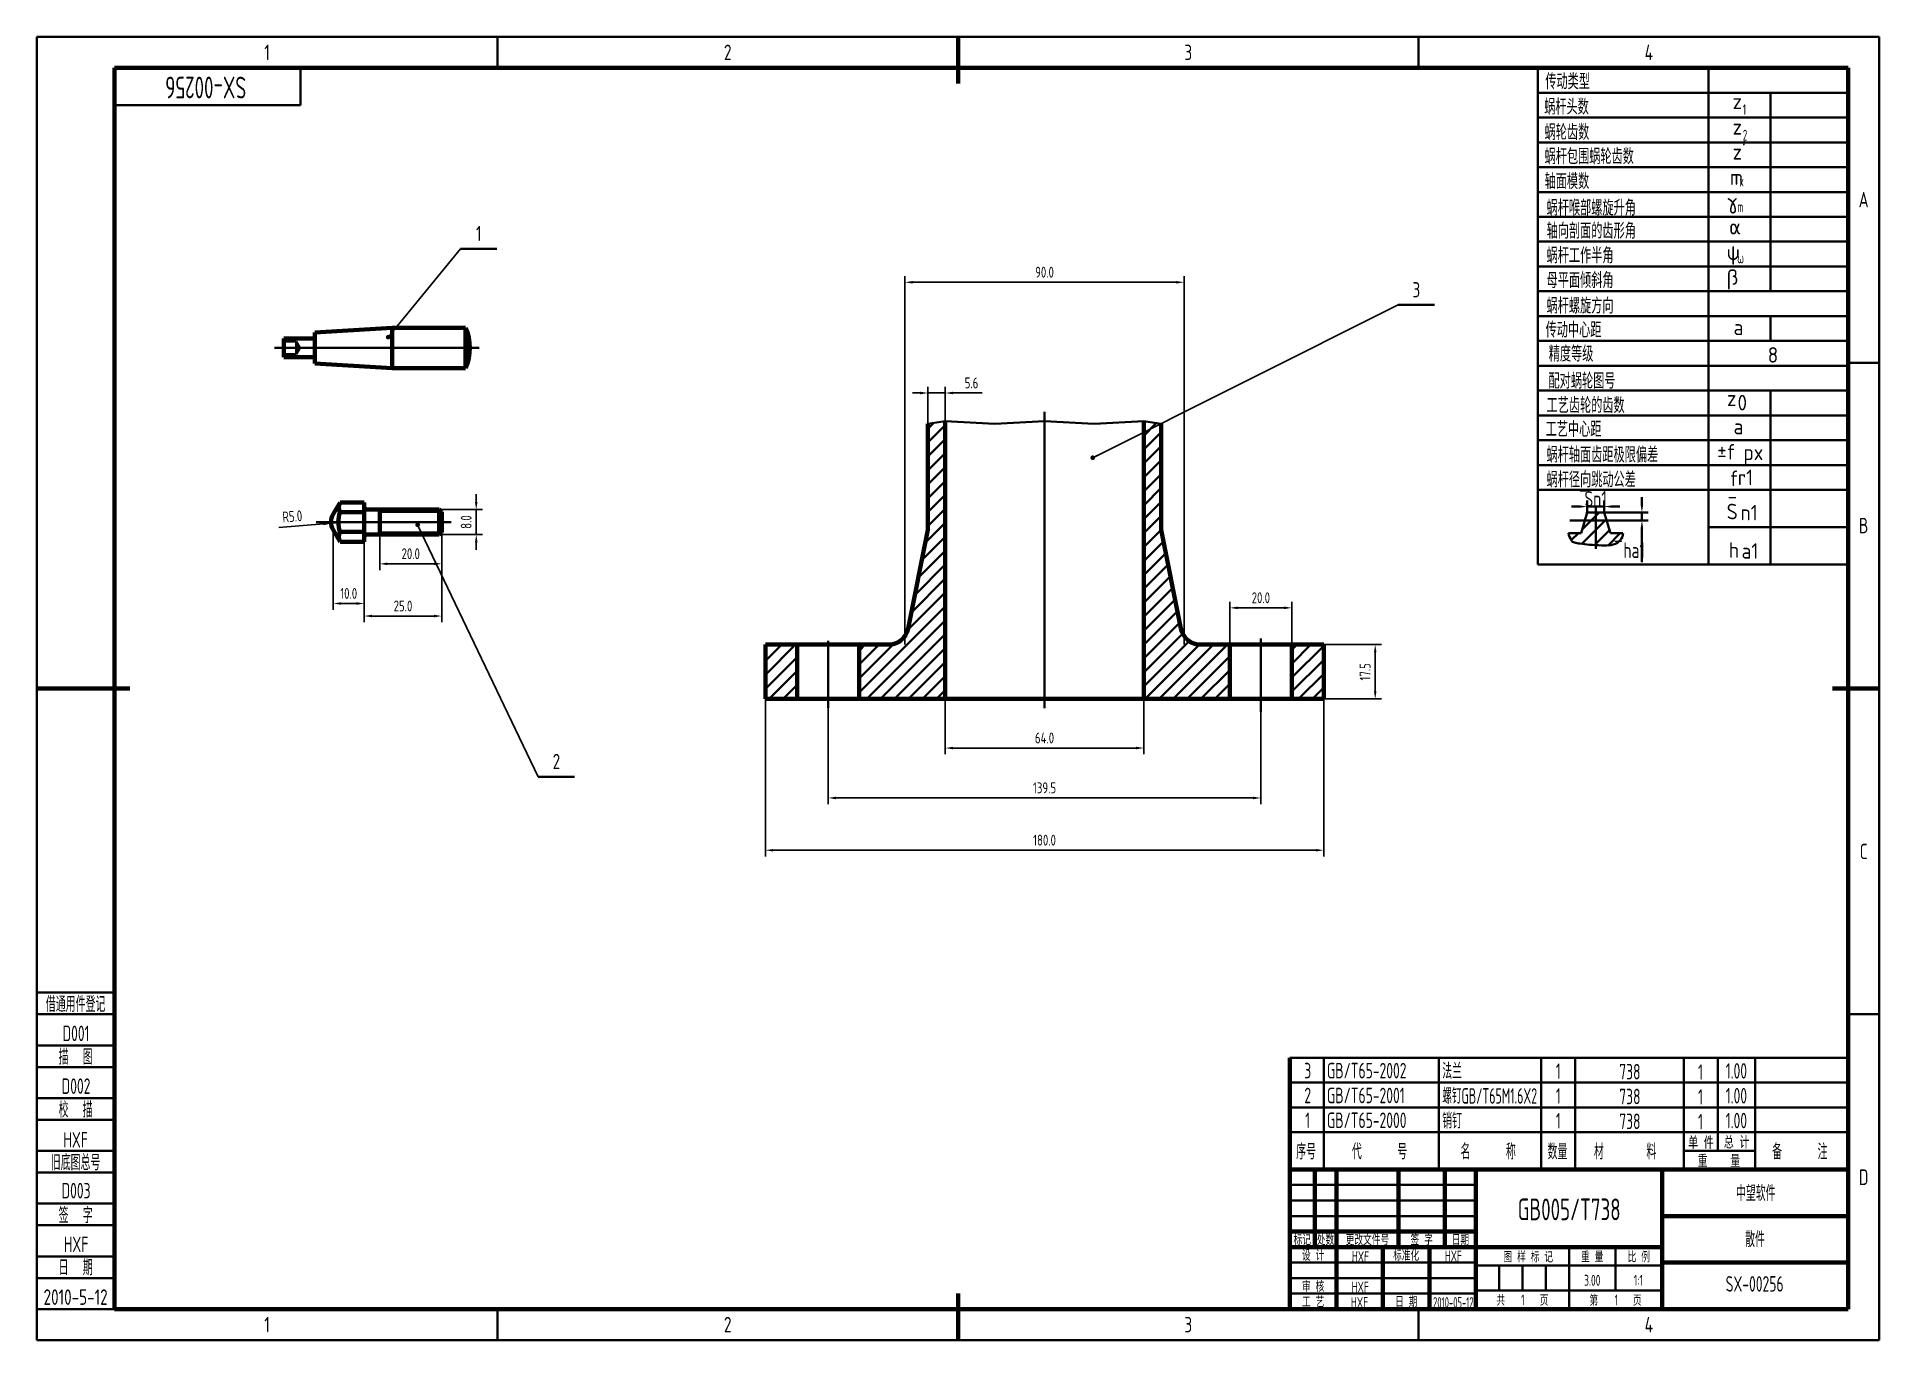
# Model space of a CAD drawing. Header units: millimetres. Extents: x -25 to 569, y -10 to 410.
import ezdxf
from ezdxf.enums import TextEntityAlignment as Align
from ezdxf.lldxf.tags import DXFTag

# ---------------------------------------------------------------- set-up
doc = ezdxf.new("R2010")
doc.units = ezdxf.units.MM
doc.header["$LTSCALE"] = 10
for name, color, linetype, lineweight in [('1轮廓实线层', 7, 'Continuous', 70), ('2细线层', 4, 'Continuous', 35), ('3中心线层', 1, 'CENTER', 35), ('4虚线层', 6, 'DASHED', 35), ('5剖面线层', 2, 'Continuous', 35), ('6文字层', 3, 'Continuous', 35), ('7标注层', 4, 'Continuous', 35), ('图框层', 7, 'Continuous', 70)]:
    doc.layers.add(name, color=color, linetype=linetype, lineweight=lineweight)
doc.styles.add('ZW_GBDIM', font='isocp.shx', dxfattribs={"width": 0.8, "bigfont": 'gbcbig.shx'})
doc.styles.add('ZWXUHAOSTYLE', font='isocp.shx', dxfattribs={"width": 0.8, "bigfont": 'gbcbig.shx'})
tags = doc.linetypes.add('CENTER', pattern=[2, 1.25, -0.25, 0.25, -0.25]).pattern_tags.tags
tags[10:11] = [DXFTag(74, 4), DXFTag(75, 0), DXFTag(340, '0'), DXFTag(46, 1.0), DXFTag(50, 0.0), DXFTag(44, 0.0), DXFTag(45, 0.0)]
tags[8:9] = [DXFTag(74, 4), DXFTag(75, 0), DXFTag(340, '0'), DXFTag(46, 1.0), DXFTag(50, 0.0), DXFTag(44, 0.0), DXFTag(45, 0.0)]
tags[6:7] = [DXFTag(74, 4), DXFTag(75, 0), DXFTag(340, '0'), DXFTag(46, 1.0), DXFTag(50, 0.0), DXFTag(44, 0.0), DXFTag(45, 0.0)]
tags[4:5] = [DXFTag(74, 4), DXFTag(75, 0), DXFTag(340, '0'), DXFTag(46, 1.0), DXFTag(50, 0.0), DXFTag(44, 0.0), DXFTag(45, 0.0)]
tags = doc.linetypes.add('DASHED', pattern=[0.75, 0.5, -0.25]).pattern_tags.tags
tags[6:7] = [DXFTag(74, 4), DXFTag(75, 0), DXFTag(340, '0'), DXFTag(46, 1.0), DXFTag(50, 0.0), DXFTag(44, 0.0), DXFTag(45, 0.0)]
tags[4:5] = [DXFTag(74, 4), DXFTag(75, 0), DXFTag(340, '0'), DXFTag(46, 1.0), DXFTag(50, 0.0), DXFTag(44, 0.0), DXFTag(45, 0.0)]
doc.dimstyles.new('ZW_GBDIM', dxfattribs={"dimtxt": 3.5, "dimasz": 2.5, "dimexe": 2, "dimexo": 0, "dimgap": 1.5, "dimtad": 1, "dimdec": 1, "dimzin": 0, "dimdsep": 46, "dimtxsty": 'ZW_GBDIM', "dimcen": 2.5, "dimclrd": 130, "dimclre": 130, "dimclrt": 3, "dimadec": 0, "dimazin": 0, "dimtfac": 0.714286, "dimtdec": 1, "dimtmove": 0, "dimatfit": 3, "dimfxl": 1, "dimtzin": 0, "dimarcsym": 0})
doc.dimstyles.new('ZW_XUHAO', dxfattribs={"dimtxt": 3.5, "dimasz": 1.5, "dimexe": 2, "dimexo": 0, "dimgap": 1.5, "dimtad": 1, "dimdec": 1, "dimzin": 0, "dimdsep": 46, "dimtxsty": 'ZWXUHAOSTYLE', "dimcen": 2.5, "dimclrd": 130, "dimclre": 130, "dimclrt": 3, "dimadec": 0, "dimazin": 0, "dimtfac": 0.714286, "dimtdec": 1, "dimtmove": 0, "dimatfit": 3, "dimldrblk": 'DOT', "dimfxl": 1, "dimtzin": 0, "dimarcsym": 0})
pattern_1 = [(45, (-56.74, -35.3257), (-2.245064, 2.245064), [])]

# ---------------------------------------------------------------- blocks, each defined once
blk = doc.blocks.new('*D7')
at = {"layer": '7标注层', "color": 130, "lineweight": -2}
for p, q in [((116.67, 260.14), (116.67, 262.64)), ((104.75, 257.64), (118.67, 257.64)), ((116.67, 249.64), (116.67, 257.64)), ((104.75, 249.64), (118.67, 249.64)), ((116.67, 247.14), (116.67, 244.64))]:
    blk.add_line(p, q, dxfattribs=at)
at = {"layer": '7标注层', "color": 130}
for points in [[(116.25, 260.14), (117.09, 260.14), (116.67, 257.64)], [(117.09, 247.14), (116.25, 247.14), (116.67, 249.64)]]:
    blk.add_solid(points, dxfattribs=at)
at = {"layer": 'DEFPOINTS', "color": 0}
for p in [(104.75, 257.64), (116.67, 257.64), (104.75, 249.64)]:
    blk.add_point(p, dxfattribs=at)
at = {"layer": '7标注层', "color": 3, "insert": (113.42, 253.64), "char_height": 3.5, "attachment_point": 5, "rotation": 89.99998, "style": 'ZW_GBDIM'}
blk.add_mtext('8.0', dxfattribs=at)
blk = doc.blocks.new('*D8')
at = {"layer": '7标注层', "color": 130, "lineweight": -2}
for p, q in [((85.55, 249.64), (85.55, 238.18)), ((105.55, 250.31), (105.55, 238.18)), ((88.05, 240.18), (103.05, 240.18))]:
    blk.add_line(p, q, dxfattribs=at)
at = {"layer": '7标注层', "color": 130}
for points in [[(88.05, 240.6), (88.05, 239.76), (85.55, 240.18)], [(103.05, 239.76), (103.05, 240.6), (105.55, 240.18)]]:
    blk.add_solid(points, dxfattribs=at)
at = {"layer": 'DEFPOINTS', "color": 0}
for p in [(85.55, 249.64), (105.55, 250.31), (105.55, 240.18)]:
    blk.add_point(p, dxfattribs=at)
at = {"layer": '7标注层', "color": 3, "insert": (95.55, 243.43), "char_height": 3.5, "attachment_point": 5, "style": 'ZW_GBDIM'}
blk.add_mtext('20.0', dxfattribs=at)
blk = doc.blocks.new('*D10')
at = {"layer": '7标注层', "color": 130, "lineweight": -2}
for p, q in [((53.07, 251.86), (67.4, 253.03)), ((74.88, 253.64), (69.9, 253.23))]:
    blk.add_line(p, q, dxfattribs=at)
at = {"layer": '7标注层', "color": 130}
blk.add_solid([(67.44, 252.61), (67.37, 253.44), (69.9, 253.23)], dxfattribs=at)
at = {"layer": 'DEFPOINTS', "color": 0}
for p in [(69.9, 253.23), (74.88, 253.64)]:
    blk.add_point(p, dxfattribs=at)
at = {"layer": '7标注层', "color": 3, "insert": (57.37, 255.47), "char_height": 3.5, "attachment_point": 5, "rotation": 4.65771, "style": 'ZW_GBDIM'}
blk.add_mtext('R5.0', dxfattribs=at)
blk = doc.blocks.new('*D13')
at = {"layer": '7标注层', "color": 130, "lineweight": -2}
for p, q in [((70.55, 251.14), (70.55, 225.39)), ((80.55, 247.29), (80.55, 225.39)), ((73.05, 227.39), (78.05, 227.39))]:
    blk.add_line(p, q, dxfattribs=at)
at = {"layer": '7标注层', "color": 130}
for points in [[(73.05, 227.81), (73.05, 226.98), (70.55, 227.39)], [(78.05, 226.98), (78.05, 227.81), (80.55, 227.39)]]:
    blk.add_solid(points, dxfattribs=at)
at = {"layer": 'DEFPOINTS', "color": 0}
for p in [(70.55, 251.14), (80.55, 247.29), (80.55, 227.39)]:
    blk.add_point(p, dxfattribs=at)
at = {"layer": '7标注层', "color": 3, "insert": (75.55, 230.64), "char_height": 3.5, "attachment_point": 5, "style": 'ZW_GBDIM'}
blk.add_mtext('10.0', dxfattribs=at)
blk = doc.blocks.new('*D14')
at = {"layer": '7标注层', "color": 130, "lineweight": -2}
for p, q in [((105.55, 250.31), (105.55, 221.35)), ((80.55, 247.29), (80.55, 221.35)), ((83.05, 223.35), (103.05, 223.35))]:
    blk.add_line(p, q, dxfattribs=at)
at = {"layer": '7标注层', "color": 130}
for points in [[(83.05, 223.77), (83.05, 222.94), (80.55, 223.35)], [(103.05, 222.94), (103.05, 223.77), (105.55, 223.35)]]:
    blk.add_solid(points, dxfattribs=at)
at = {"layer": 'DEFPOINTS', "color": 0}
for p in [(105.55, 250.31), (80.55, 247.29), (105.55, 223.35)]:
    blk.add_point(p, dxfattribs=at)
at = {"layer": '7标注层', "color": 3, "insert": (93.05, 226.6), "char_height": 3.5, "attachment_point": 5, "style": 'ZW_GBDIM'}
blk.add_mtext('25.0', dxfattribs=at)
blk = doc.blocks.new('*D22')
at = {"layer": '7标注层', "color": 130, "lineweight": -2}
for p, q in [((254.9, 214.13), (254.9, 332.91)), ((344.9, 214.13), (344.9, 332.91)), ((257.4, 330.91), (342.4, 330.91))]:
    blk.add_line(p, q, dxfattribs=at)
at = {"layer": '7标注层', "color": 130}
for points in [[(257.4, 331.32), (257.4, 330.49), (254.9, 330.91)], [(342.4, 330.49), (342.4, 331.32), (344.9, 330.91)]]:
    blk.add_solid(points, dxfattribs=at)
at = {"layer": 'DEFPOINTS', "color": 0}
for p in [(344.9, 330.91), (254.9, 214.13), (344.9, 214.13)]:
    blk.add_point(p, dxfattribs=at)
at = {"layer": '7标注层', "color": 3, "insert": (299.9, 334.16), "char_height": 3.5, "attachment_point": 5, "style": 'ZW_GBDIM'}
blk.add_mtext('90.0', dxfattribs=at)
blk = doc.blocks.new('*D23')
at = {"layer": '7标注层', "color": 130, "lineweight": -2}
for p, q in [((262.3, 285.24), (262.3, 297.23)), ((267.9, 286.13), (267.9, 297.23)), ((259.8, 295.23), (257.3, 295.23)), ((262.3, 295.23), (267.9, 295.23)), ((270.4, 295.23), (279.83, 295.23))]:
    blk.add_line(p, q, dxfattribs=at)
at = {"layer": '7标注层', "color": 130}
for points in [[(259.8, 294.81), (259.8, 295.64), (262.3, 295.23)], [(270.4, 295.64), (270.4, 294.81), (267.9, 295.23)]]:
    blk.add_solid(points, dxfattribs=at)
at = {"layer": 'DEFPOINTS', "color": 0}
for p in [(267.9, 295.23), (262.3, 285.24), (267.9, 286.13)]:
    blk.add_point(p, dxfattribs=at)
at = {"layer": '7标注层', "color": 3, "insert": (276.36, 298.48), "char_height": 3.5, "attachment_point": 5, "style": 'ZW_GBDIM'}
blk.add_mtext('5.6', dxfattribs=at)
blk = doc.blocks.new('*D24')
at = {"layer": '7标注层', "color": 130, "lineweight": -2}
for p, q in [((359.65, 214.13), (359.65, 227.98)), ((362.15, 225.98), (377.15, 225.98)), ((379.65, 214.13), (379.65, 227.98))]:
    blk.add_line(p, q, dxfattribs=at)
at = {"layer": '7标注层', "color": 130}
for points in [[(362.15, 226.4), (362.15, 225.57), (359.65, 225.98)], [(377.15, 225.57), (377.15, 226.4), (379.65, 225.98)]]:
    blk.add_solid(points, dxfattribs=at)
at = {"layer": 'DEFPOINTS', "color": 0}
for p in [(379.65, 225.98), (359.65, 214.13), (379.65, 214.13)]:
    blk.add_point(p, dxfattribs=at)
at = {"layer": '7标注层', "color": 3, "insert": (369.65, 229.23), "char_height": 3.5, "attachment_point": 5, "style": 'ZW_GBDIM'}
blk.add_mtext('20.0', dxfattribs=at)
blk = doc.blocks.new('*D25')
at = {"layer": '7标注层', "color": 130, "lineweight": -2}
for p, q in [((389.9, 214.13), (408.52, 214.13)), ((406.52, 199.13), (406.52, 211.63)), ((389.9, 196.63), (408.52, 196.63))]:
    blk.add_line(p, q, dxfattribs=at)
at = {"layer": '7标注层', "color": 130}
for points in [[(406.94, 211.63), (406.11, 211.63), (406.52, 214.13)], [(406.11, 199.13), (406.94, 199.13), (406.52, 196.63)]]:
    blk.add_solid(points, dxfattribs=at)
at = {"layer": 'DEFPOINTS', "color": 0}
for p in [(389.9, 214.13), (406.52, 214.13), (389.9, 196.63)]:
    blk.add_point(p, dxfattribs=at)
at = {"layer": '7标注层', "color": 3, "insert": (403.27, 205.38), "char_height": 3.5, "attachment_point": 5, "rotation": 89.99998, "style": 'ZW_GBDIM'}
blk.add_mtext('17.5', dxfattribs=at)
blk = doc.blocks.new('*D26')
at = {"layer": '7标注层', "color": 130, "lineweight": -2}
for p, q in [((209.9, 196.63), (209.9, 145.88)), ((389.9, 196.63), (389.9, 145.88)), ((212.4, 147.88), (387.4, 147.88))]:
    blk.add_line(p, q, dxfattribs=at)
at = {"layer": '7标注层', "color": 130}
for points in [[(212.4, 148.29), (212.4, 147.46), (209.9, 147.88)], [(387.4, 147.46), (387.4, 148.29), (389.9, 147.88)]]:
    blk.add_solid(points, dxfattribs=at)
at = {"layer": 'DEFPOINTS', "color": 0}
for p in [(209.9, 196.63), (389.9, 196.63), (389.9, 147.88)]:
    blk.add_point(p, dxfattribs=at)
at = {"layer": '7标注层', "color": 3, "insert": (299.9, 151.13), "char_height": 3.5, "attachment_point": 5, "style": 'ZW_GBDIM'}
blk.add_mtext('180.0', dxfattribs=at)
blk = doc.blocks.new('*D27')
at = {"layer": '7标注层', "color": 130, "lineweight": -2}
for p, q in [((230.15, 196.63), (230.15, 162.73)), ((369.65, 196.63), (369.65, 162.73)), ((232.65, 164.73), (367.15, 164.73))]:
    blk.add_line(p, q, dxfattribs=at)
at = {"layer": '7标注层', "color": 130}
for points in [[(232.65, 165.14), (232.65, 164.31), (230.15, 164.73)], [(367.15, 164.31), (367.15, 165.14), (369.65, 164.73)]]:
    blk.add_solid(points, dxfattribs=at)
at = {"layer": 'DEFPOINTS', "color": 0}
for p in [(230.15, 196.63), (369.65, 196.63), (369.65, 164.73)]:
    blk.add_point(p, dxfattribs=at)
at = {"layer": '7标注层', "color": 3, "insert": (299.9, 167.98), "char_height": 3.5, "attachment_point": 5, "style": 'ZW_GBDIM'}
blk.add_mtext('139.5', dxfattribs=at)
blk = doc.blocks.new('*D28')
at = {"layer": '7标注层', "color": 130, "lineweight": -2}
for p, q in [((267.9, 196.63), (267.9, 178.81)), ((331.9, 196.63), (331.9, 178.81)), ((270.4, 180.81), (329.4, 180.81))]:
    blk.add_line(p, q, dxfattribs=at)
at = {"layer": '7标注层', "color": 130}
for points in [[(270.4, 181.23), (270.4, 180.39), (267.9, 180.81)], [(329.4, 180.39), (329.4, 181.23), (331.9, 180.81)]]:
    blk.add_solid(points, dxfattribs=at)
at = {"layer": 'DEFPOINTS', "color": 0}
for p in [(267.9, 196.63), (331.9, 196.63), (331.9, 180.81)]:
    blk.add_point(p, dxfattribs=at)
at = {"layer": '7标注层', "color": 3, "insert": (299.9, 184.06), "char_height": 3.5, "attachment_point": 5, "style": 'ZW_GBDIM'}
blk.add_mtext('64.0', dxfattribs=at)
blk = doc.blocks.new('_DOT')
blk.add_line((-0.5, 0), (-1, 0))
blk.add_lwpolyline([(0.25, 0, 0.5, 0.5, 1), (-0.25, 0, 0.5, 0.5, 1)], format="xyseb", close=True)
blk = doc.blocks.new('ZWCAD_XH_1')
at = {"layer": '7标注层'}
blk.add_line((0, 0), (11.76, 0), dxfattribs=at)
at = {"layer": '7标注层', "color": 3, "style": 'ZWXUHAOSTYLE', "width": 0.8, "flags": 8}
blk.add_attdef('序号', text='', height=4.9, dxfattribs=at).set_placement((5.88, 4.9), align=Align.MIDDLE_CENTER)
blk = doc.blocks.new('ZWCAD_XH_2')
at = {"layer": '7标注层'}
blk.add_line((0, 0), (11.76, 0), dxfattribs=at)
at = {"layer": '7标注层', "color": 3, "style": 'ZWXUHAOSTYLE', "width": 0.8, "flags": 8}
blk.add_attdef('序号', text='', height=4.9, dxfattribs=at).set_placement((5.88, 4.9), align=Align.MIDDLE_CENTER)
blk = doc.blocks.new('ZWCAD_XH_3')
at = {"layer": '7标注层'}
blk.add_line((0, 0), (11.76, 0), dxfattribs=at)
at = {"layer": '7标注层', "color": 3, "style": 'ZWXUHAOSTYLE', "width": 0.8, "flags": 8}
blk.add_attdef('序号', text='', height=4.9, dxfattribs=at).set_placement((5.88, 4.9), align=Align.MIDDLE_CENTER)
blk = doc.blocks.new('ZW_MXBTITLE_BLK')
for p, q in [((-180, 12), (0, 12)), ((-180, 0), (0, 0))]:
    blk.add_line(p, q)
at = {"layer": '1轮廓实线层'}
for p, q in [((-180, 0), (-180, 12)), ((0, 0), (0, 12))]:
    blk.add_line(p, q, dxfattribs=at)
at = {"layer": '2细线层'}
for p, q in [((-169, 12), (-169, 0)), ((-132, 12), (-132, 0)), ((-99, 12), (-99, 0)), ((-88, 12), (-88, 0)), ((-53, 12), (-53, 0)), ((-42, 12), (-42, 6)), ((-30, 12), (-30, 0)), ((-30, 6), (-53, 6))]:
    blk.add_line(p, q, dxfattribs=at)
at = {"layer": '6文字层', "style": 'ZW_GBDIM', "width": 0.8}
for s, height, p in [('序号', 5, (-174.77, 6)), ('代     号', 5, (-151.09, 6)), ('名     称', 5, (-116.06, 6)), ('数量', 5, (-93.71, 6)), ('材      料', 5, (-71.89, 6)), ('单 件', 4, (-47.45, 8.84)), ('总 计', 4, (-35.96, 8.94)), ('备     注', 5, (-15.57, 6)), ('重    量', 4, (-41.65, 2.94))]:
    blk.add_text(s, height=height, dxfattribs=at).set_placement(p, align=Align.MIDDLE)
blk = doc.blocks.new('ZW_MXB_BLK')
at = {"layer": '1轮廓实线层'}
for p, q in [((-180, 8), (-180, 0)), ((0, 8), (0, 0))]:
    blk.add_line(p, q, dxfattribs=at)
at = {"layer": '2细线层'}
for p, q in [((-180, 8), (0, 8)), ((-169, 8), (-169, 0)), ((-132, 8), (-132, 0)), ((-99, 8), (-99, 0)), ((-88, 8), (-88, 0)), ((-53, 8), (-53, 0)), ((-42, 8), (-42, 0)), ((-30, 8), (-30, 0)), ((-180, 0), (0, 0))]:
    blk.add_line(p, q, dxfattribs=at)
at = {"layer": '6文字层', "style": 'ZW_GBDIM'}
for tag, width, p, p2 in [('序号', 1.3052, (-178.38, 1.35), (-170.09, 1.35)), ('代号', 5.34128, (-168.05, 1.35), (-134.11, 1.35)), ('名称', 4.736643, (-130.87, 1.2), (-100.28, 1.2)), ('数量', 1.376008, (-97.88, 1.2), (-89, 1.2)), ('材料', 4.935, (-86.43, 1.01), (-54.3, 1.01)), ('单重', 1.414409, (-52.21, 0.89), (-43, 0.89)), ('总重', 1.588054, (-41.2, 1.27), (-30.86, 1.27)), ('备注', 4.215884, (-28.61, 1.02), (-1.16, 1.02))]:
    blk.add_attdef(tag, text='', height=5, dxfattribs=dict(at, width=width)).set_placement(p, p2, align=Align.FIT)
blk = doc.blocks.new('ZW_FJL_BLK')
at = {"layer": '2细线层'}
for p, q in [((-25, 102), (0, 102)), ((-25, 95), (0, 95)), ((-25, 85), (0, 85)), ((-25, 78), (0, 78)), ((-25, 68), (0, 68)), ((-25, 61), (0, 61)), ((-25, 51), (0, 51)), ((-25, 44), (0, 44)), ((-25, 34), (0, 34)), ((-25, 27), (0, 27)), ((-25, 17), (0, 17)), ((-25, 10), (0, 10)), ((-25, 0), (0, 0))]:
    blk.add_line(p, q, dxfattribs=at)
at = {"layer": '6文字层', "color": 3, "style": 'ZW_GBDIM', "width": 0.8}
for s, p in [('借通用件登记', (-12.5, 98.5)), ('描  图', (-12.5, 81.5)), ('校  描', (-12.5, 64.5)), ('旧底图总号', (-12.5, 47.5)), ('签  字', (-12.5, 30.5)), ('日  期', (-12.49, 13.6))]:
    blk.add_text(s, height=5, dxfattribs=at).set_placement(p, align=Align.MIDDLE)
at = {"layer": '6文字层', "color": 3, "style": 'ZW_GBDIM'}
for tag, width, p, p2 in [('借通用件登记', 1.118293, (-23.44, 86.36), (-1.25, 86.36)), ('描图', 3.61076, (-23.44, 69.36), (-1.25, 69.36)), ('校图', 3.660222, (-23.75, 52.06), (-1.25, 52.06)), ('旧底图总号', 1.282558, (-22.84, 35.67), (-1.86, 35.67)), ('签字', 3.369077, (-23.14, 18.37), (-1.56, 18.37)), ('日期', 3.25317, (-22.84, 1.37), (-2.17, 1.37))]:
    blk.add_attdef(tag, text='', height=5, dxfattribs=dict(at, width=width)).set_placement(p, p2, align=Align.FIT)
blk = doc.blocks.new('ZW_DHL_BLK')
at = {"layer": '2细线层', "linetype": 'Continuous'}
for p in [(60, 0), (0, -12)]:
    blk.add_line(p, (60, -12), dxfattribs=at)
at = {"layer": '6文字层', "style": 'ZW_GBDIM', "width": 3.159482}
blk.add_attdef('图样代号', text='', height=7, rotation=180, dxfattribs=at).set_placement((58.24, -2.82), (0.64, -2.82), align=Align.FIT)
blk = doc.blocks.new('ZW_CSL_BLK')
at = {"layer": '1轮廓实线层'}
blk.add_line((-100, 0), (0, 0), dxfattribs=at)
at = {"layer": '2细线层', "ltscale": 7}
for p, q in [((-45, 0), (-45, -160)), ((-25, -8), (-25, -72)), ((-25, -80), (-25, -88)), ((-100, -88), (0, -88)), ((-100, -96), (0, -96)), ((-100, -104), (0, -104)), ((-25, -104), (-25, -160)), ((-100, -112), (0, -112)), ((-100, -120), (0, -120)), ((-100, -128), (0, -128)), ((-100, -136), (0, -136)), ((-45, -148), (0, -148))]:
    blk.add_line(p, q, dxfattribs=at)
at = {"layer": '2细线层'}
for p, q in [((-100, -8), (0, -8)), ((-100, -16), (0, -16)), ((-100, -24), (0, -24)), ((-100, -32), (0, -32)), ((-100, -40), (0, -40)), ((-100, -48), (0, -48)), ((-100, -56), (0, -56)), ((-100, -64), (0, -64)), ((-100, -72), (0, -72)), ((-100, -80), (0, -80))]:
    blk.add_line(p, q, dxfattribs=at)
at = {"layer": '6文字层', "ltscale": 7}
for p, q in [((-100, 0), (-100, -160)), ((0, 0), (0, -160)), ((-86.65, -141.37), (-89.15, -141.37)), ((-84.15, -143.31), (-84.15, -139.37)), ((-84.15, -141.37), (-78.62, -141.37)), ((-81.39, -141.8), (-81.39, -154.97)), ((-78.62, -143.31), (-78.62, -139.37)), ((-76.12, -141.37), (-73.62, -141.37)), ((-66.49, -140.81), (-66.49, -138.31)), ((-89.76, -145.85), (-72.84, -145.85)), ((-86.11, -149.93), (-84.15, -143.31)), ((-85.76, -148.76), (-82.86, -145.85)), ((-84.15, -143.31), (-78.62, -143.31)), ((-82.86, -145.85), (-81.39, -144.39)), ((-81.39, -144.39), (-80.31, -143.31)), ((-81.39, -148.88), (-78.37, -145.85)), ((-76.67, -149.93), (-78.62, -143.31)), ((-78.62, -143.31), (-64.49, -143.31)), ((-78.37, -145.85), (-77.98, -145.47)), ((-77.87, -145.85), (-64.49, -145.85)), ((-66.49, -143.31), (-66.49, -145.85)), ((-66.49, -148.35), (-66.49, -159.28)), ((-90.19, -149.93), (-86.11, -149.93)), ((-89.25, -152.25), (-86.93, -149.93)), ((-85.89, -153.38), (-81.39, -148.88)), ((-81.79, -153.76), (-81.39, -153.37)), ((-81.39, -153.37), (-76.96, -148.94)), ((-77.4, -153.87), (-73.46, -149.93)), ((-72.59, -149.93), (-76.67, -149.93)), ((-100, -160), (0, -160))]:
    blk.add_line(p, q, dxfattribs=at)
for centre, radius, start, end in [((-83.28, -148.47), 7.06, 191.9667, 212.45019), ((-87.88, -151.39), 1.61, 212.45019, 256.15866), ((-84.13, -136.15), 17.31, 256.15866, 261.98976), ((-78.5, -96.15), 57.71, 261.98976, 265.18235), ((-76.95, -77.78), 76.14, 265.18235, 268.07109), ((-78.56, -125.59), 28.3, 268.07109, 272.80985), ((-77.45, -148.1), 5.77, 272.80985, 301.73727), ((-76.62, -149.44), 4.19, 301.73727, 335.82081), ((-74.58, -150.36), 1.95, 335.82081, 349.95358), ((-77.57, -149.83), 4.99, 349.95358, 358.77195)]:
    blk.add_arc(centre, radius, start, end, dxfattribs=at)
for p in [(-78.62, -141.37), (-84.15, -143.31), (-78.62, -143.31), (-78.62, -143.31), (-77.87, -145.85), (-66.49, -145.85)]:
    blk.add_point(p, dxfattribs=at)
for points in [[(-86.65, -140.95), (-86.65, -141.78), (-84.15, -141.37)], [(-76.12, -140.95), (-76.12, -141.78), (-78.62, -141.37)], [(-66.91, -140.81), (-66.07, -140.81), (-66.49, -143.31)], [(-66.91, -148.35), (-66.07, -148.35), (-66.49, -145.85)]]:
    blk.add_solid(points, dxfattribs=at)
at = {"layer": '6文字层', "ltscale": 7, "style": 'ZW_GBDIM'}
for s, p in [('传动类型', (-97.63, -6.89)), ('蜗杆头数', (-98.01, -15.03)), ('z', (-37.24, -13.29)), ('蜗轮齿数', (-97.87, -23.23)), ('z', (-37.24, -21.52)), ("z'", (-37.24, -29.55)), ('蜗杆包围蜗轮齿数', (-97.87, -31.05)), ('轴面模数', (-97.87, -39.07)), ('m', (-38.12, -37.72)), ('蜗杆喉部螺旋升角', (-97.22, -47.6)), ('γ', (-39.17, -45.45)), ('轴向剖面的齿形角', (-97.22, -55.03)), ('α', (-38.38, -53.67)), ('蜗杆工作半角', (-97.23, -62.97)), ('ψ', (-39.17, -61.92)), ('β', (-39.17, -69.92)), ('母平面倾斜角', (-97.23, -70.97)), ('蜗杆螺旋方向', (-97.24, -79.18)), ('传动中心距', (-97.54, -86.94)), ('a', (-36.94, -86.1)), ('精度等级', (-96.53, -94.66)), ('8', (-25.93, -95)), ('配对蜗轮图号', (-96.61, -103.38)), ('工艺齿轮的齿数', (-97.24, -111.26)), ('z', (-39.06, -108.99)), ('0', (-35.67, -110.39)), ('工艺中心距', (-97.54, -118.94)), ('a', (-36.94, -118.1)), ('蜗杆轴面齿距极限偏差', (-97.24, -127.18)), ('±f', (-42.24, -126.23)), ('px', (-33.77, -126.39)), ('蜗杆径向跳动公差', (-97.24, -135.18)), ('f', (-38.23, -134.77)), ('r1', (-35.56, -134.47)), ('-', (-86.92, -138.3)), ('S', (-39.15, -145.47)), ('_', (-38.86, -138.28)), ('n1', (-34.68, -145.81)), ('-', (-75.66, -154.57)), ('h', (-38.46, -157.87)), ('a1', (-34.38, -158.16))]:
    blk.add_text(s, height=5, dxfattribs=at).set_placement(p)
at = {"layer": '6文字层', "ltscale": 7, "style": 'ZW_GBDIM', "width": 0.667}
for s, p in [('1', (-33.95, -15.2)), ('2', (-33.95, -23.44)), ('x', (-35.06, -38.24)), ('m', (-35.73, -46.51)), ('ω', (-35.73, -62.98))]:
    blk.add_text(s, height=3.5, dxfattribs=at).set_placement(p)
at = {"layer": '6文字层', "ltscale": 7, "char_height": 5, "attachment_point": 5, "style": 'ZW_GBDIM'}
for s, insert in [('\\A1;Sn1{}{}', (-81.39, -138.87)), ('\\A1;ha1', (-68.99, -155.45))]:
    blk.add_mtext(s, dxfattribs=dict(at, insert=insert))
at = {"layer": '6文字层', "ltscale": 7, "style": 'ZW_GBDIM', "flags": 8}
for tag, rotation, width, p, p2 in [('传动类型', 359.86334, 1.72467, (-36.18, -6.61), (-13.54, -6.66)), ('蜗杆包围蜗轮齿数', 0.00391, 0.743979, (-21.6, -31), (-1.92, -31)), ('蜗杆喉部螺旋升角', 0.00391, 0.751374, (-21.6, -47.05), (-1.92, -47.05)), ('配对蜗轮图号', 359.56029, 0.911724, (-34.28, -102.92), (-16.33, -103.06)), ('轴面齿距极限偏差', 0.26594, 0.804614, (-22.75, -127.17), (-1.46, -127.07)), ('蜗杆径向跳动公差', 0.26594, 0.804614, (-22.75, -135.17), (-1.46, -135.07)), ('弦齿厚', 0.27314, 1.753901, (-21.21, -145), (-3.94, -144.91)), ('弦齿高', 0.28428, 1.740409, (-21.06, -158.86), (-4.47, -158.77))]:
    blk.add_attdef(tag, text='', height=5, rotation=rotation, dxfattribs=dict(at, width=width)).set_placement(p, p2, align=Align.FIT)
for tag, width, p, p2 in [('蜗杆头数', 1.384959, (-21.78, -15.21), (-3.6, -15.21)), ('蜗轮齿数', 1.384959, (-21.78, -23.02), (-3.6, -23.02)), ('轴面模数', 1.280433, (-20.5, -39.16), (-3.69, -39.16)), ('轴向剖面的齿形角', 0.749129, (-21.66, -54.98), (-2.04, -54.98)), ('蜗杆工作半角', 0.901823, (-21.4, -63.07), (-3.79, -63.07)), ('母平面倾斜角', 0.901823, (-21.4, -71.07), (-3.79, -71.07)), ('蜗杆螺旋线方向', 0.998595, (-33.89, -79.47), (-11.06, -79.47)), ('传动中心距', 1.261542, (-22.45, -87.43), (-1.75, -87.43)), ('工艺齿轮的齿数', 0.905241, (-22.22, -111.36), (-1.29, -111.36)), ('工艺中心距', 1.261542, (-22.45, -119.43), (-1.75, -119.43))]:
    blk.add_attdef(tag, text='', height=5, dxfattribs=dict(at, width=width)).set_placement(p, p2, align=Align.FIT)
blk = doc.blocks.new('ZW_BTL_BLK')
at = {"layer": '1轮廓实线层'}
for p, q in [((0, 45), (-180, 45)), ((-180, 0), (-180, 45)), ((-172, 20), (-172, 45)), ((-165, 20), (-165, 45)), ((-145, 20), (-145, 45)), ((-130, 20), (-130, 45)), ((-120, 0), (-120, 45)), ((-60, 30), (0, 30)), ((-180, 20), (-60, 20)), ((-165, 0), (-165, 20)), ((-150, 0), (-150, 20)), ((-135, 0), (-135, 20)), ((-60, 15), (0, 15)), ((-180, 0), (0, 0))]:
    blk.add_line(p, q, dxfattribs=at)
at = {"layer": '1轮廓实线层', "color": 7}
for p, q in [((-60, 0), (-60, 45)), ((-180, 25), (-120, 25))]:
    blk.add_line(p, q, dxfattribs=at)
at = {"layer": '2细线层'}
for p, q in [((-180, 40), (-120, 40)), ((-180, 35), (-120, 35)), ((-180, 30), (-120, 30)), ((-90, 0), (-90, 20)), ((-75, 6), (-75, 20)), ((-180, 15), (-120, 15)), ((-120, 14), (-60, 14)), ((-112.5, 6), (-112.5, 14)), ((-105, 6), (-105, 14)), ((-97.5, 6), (-97.5, 14)), ((-180, 10), (-120, 10)), ((-120, 6), (-60, 6)), ((-180, 5), (-120, 5))]:
    blk.add_line(p, q, dxfattribs=at)
at = {"layer": '图框层'}
blk.add_line((0, 0), (0, 45), dxfattribs=at)
at = {"layer": '6文字层', "style": 'ZW_GBDIM', "width": 0.8}
for s, p in [('标记', (-176, 22.5)), ('处数', (-168.5, 22.5)), (' 更改文件号 ', (-155, 22.5)), (' 签 字 ', (-137.5, 22.5)), (' 日期 ', (-125, 22.5)), (' 设 计 ', (-172.5, 17.51)), (' 标准化 ', (-142.5, 17.51)), (' 图 样 标 记 ', (-103.13, 17)), (' 重 量 ', (-82.5, 17)), (' 比 例 ', (-67.5, 17)), (' 审 核 ', (-172.5, 7.5)), (' 工 艺 ', (-172.5, 2.5)), (' 日 期 ', (-142.5, 2.5)), ('共       页', (-105, 3)), ('第       页', (-75, 3))]:
    blk.add_text(s, height=3.5, dxfattribs=at).set_placement(p, align=Align.MIDDLE)
at = {"layer": '6文字层', "style": 'ZW_GBDIM', "flags": 8}
for tag, height, width, p, p2 in [('产品名称或材料标记', 7, 1.125891, (-113.46, 28.64), (-66.42, 28.64)), ('企业名称', 5, 3.734996, (-54.29, 34.82), (-5.27, 34.82)), ('图样名称', 5, 3.772723, (-54.79, 19.98), (-5.27, 19.98)), ('标准化', 3.5, 1.898683, (-133.83, 15.37), (-120.75, 15.37)), ('审核', 3.5, 2.930353, (-163.99, 5.37), (-150.63, 5.37)), ('重量', 3.5, 2.633886, (-88.46, 7.54), (-76.55, 7.54)), ('比例', 3.5, 2.547777, (-73.35, 7.54), (-61.93, 7.54)), ('图样代号', 5, 3.78389, (-54.79, 5.63), (-5.52, 5.63)), ('工艺', 3.5, 3.070084, (-164.21, 0.37), (-150.89, 0.37)), ('日期', 3.5, 2.941403, (-133.83, 0.37), (-120.75, 0.37)), ('共几页', 3.5, 1.030806, (-108.64, 1.19), (-101.14, 1.19))]:
    blk.add_attdef(tag, text='', height=height, dxfattribs=dict(at, width=width)).set_placement(p, p2, align=Align.FIT)
at = {"layer": '6文字层', "style": 'ZW_GBDIM', "width": 3.092307, "flags": 8}
blk.add_attdef('设计', text='', height=3.5, rotation=358.46442, dxfattribs=at).set_placement((-164.23, 15.37), (-150.37, 15), align=Align.FIT)
at = {"layer": '6文字层', "color": 3, "style": 'ZW_GBDIM', "width": 1.044896, "flags": 8}
blk.add_attdef('第几页', text='', height=3.5, dxfattribs=at).set_placement((-78.29, 1.18), (-71.16, 1.18), align=Align.FIT)
at = {"layer": '6文字层', "ltscale": 10, "style": 'ZW_GBDIM', "width": 0.8, "flags": 1}
blk.add_attdef('图纸张数', (-58.68, -0.49), '', height=2.5, dxfattribs=at)

msp = doc.modelspace()

# ---------------------------------------------------------------- hatches: boundary and pattern name
at = {"layer": '5剖面线层'}
h = msp.add_hatch(dxfattribs=at)
h.set_pattern_fill('ANSI31', color=256, style=0)
h.set_pattern_definition(pattern_1)
h.paths.add_polyline_path([(240.15, 196.63), (240.15, 214.13), (249.57, 214.13, 0.35751), (255.95, 219.36), (262.3, 251.13), (262.3, 285.24), (267.9, 286.13), (267.9, 196.63)])
h = msp.add_hatch(dxfattribs=at)
h.set_pattern_fill('ANSI31', color=256, style=0)
h.set_pattern_definition(pattern_1)
h.paths.add_polyline_path([(331.9, 196.63), (331.9, 286.13), (337.5, 285.24), (337.5, 251.13), (343.86, 219.36, 0.35751), (350.23, 214.13), (359.65, 214.13), (359.65, 196.63)])
h = msp.add_hatch(dxfattribs=at)
h.set_pattern_fill('ANSI31', color=256, style=0)
h.set_pattern_definition(pattern_1)
h.paths.add_polyline_path([(209.9, 214.13), (209.9, 196.63), (220.15, 196.63), (220.15, 214.13)])
h = msp.add_hatch(dxfattribs=at)
h.set_pattern_fill('ANSI31', color=256, style=0)
h.set_pattern_definition(pattern_1)
h.paths.add_polyline_path([(379.65, 196.63), (379.65, 214.13), (389.9, 214.13), (389.9, 196.63)])

# ---------------------------------------------------------------- linework, layer by layer
at = {"layer": '1轮廓实线层'}
for p, q in [((272, 410), (272, 395)), ((89.59, 316.28), (64.59, 314.78)), ((113.21, 316.28), (89.59, 316.28)), ((89.59, 303.28), (89.59, 316.28)), ((113.21, 303.28), (113.21, 316.28)), ((54.59, 306.78), (54.59, 312.78)), ((54.59, 312.78), (64.59, 312.78)), ((64.59, 304.78), (64.59, 314.78)), ((64.59, 306.78), (54.59, 306.78)), ((64.59, 304.78), (89.59, 303.28)), ((89.59, 303.28), (113.21, 303.28)), ((262.3, 285.24), (262.3, 251.13)), ((267.9, 286.13), (267.9, 196.63)), ((331.9, 286.13), (331.9, 196.63)), ((337.5, 285.24), (337.5, 251.13)), ((72.77, 259.99), (70.55, 256.14)), ((72.77, 259.99), (80.55, 259.99)), ((72.77, 256.81), (80.55, 256.81)), ((80.55, 259.99), (80.55, 247.29)), ((81.35, 257.64), (104.75, 257.64)), ((85.55, 257.64), (85.55, 249.64)), ((104.75, 257.64), (104.75, 249.64)), ((105.55, 256.96), (104.75, 257.64)), ((105.55, 256.96), (105.55, 250.31)), ((72.77, 247.29), (70.55, 251.14)), ((72.77, 250.46), (80.55, 250.46)), ((81.35, 249.64), (104.75, 249.64)), ((105.55, 250.31), (104.75, 249.64)), ((255.95, 219.36), (262.3, 251.13)), ((343.86, 219.36), (337.5, 251.13)), ((72.77, 247.29), (80.55, 247.29)), ((209.9, 214.13), (220.15, 214.13)), ((209.9, 214.13), (209.9, 196.63)), ((220.15, 214.13), (240.15, 214.13)), ((220.15, 214.13), (220.15, 196.63)), ((240.15, 214.13), (249.57, 214.13)), ((240.15, 214.13), (240.15, 196.63)), ((359.65, 214.13), (350.23, 214.13)), ((379.65, 214.13), (359.65, 214.13)), ((359.65, 214.13), (359.65, 196.63)), ((389.9, 214.13), (379.65, 214.13)), ((379.65, 214.13), (379.65, 196.63)), ((389.9, 214.13), (389.9, 196.63)), ((-25, 200), (5, 200)), ((209.9, 196.63), (220.15, 196.63)), ((220.15, 196.63), (240.15, 196.63)), ((240.15, 196.63), (267.9, 196.63)), ((267.9, 196.63), (299.9, 196.63)), ((331.9, 196.63), (299.9, 196.63)), ((359.65, 196.63), (331.9, 196.63)), ((379.65, 196.63), (359.65, 196.63)), ((389.9, 196.63), (379.65, 196.63)), ((569, 200), (554, 200)), ((272, -10), (272, 5))]:
    msp.add_line(p, q, dxfattribs=at)
for centre, radius, start, end in [((98.59, 309.78), 16, 336.03052, 23.96948), ((74.88, 253.64), 5, 150, 210), ((81.12, 253.64), 8.93, 159.18893, 200.81107), ((75.52, 258.4), 3.18, 150, 210), ((81.35, 258.44), 0.8, 180.00002, 270), ((75.52, 248.87), 3.18, 150, 210), ((81.35, 248.84), 0.8, 89.99998, 180.00002), ((249.57, 220.63), 6.5, 270, 348.68988), ((350.23, 220.63), 6.5, 191.31012, 270)]:
    msp.add_arc(centre, radius, start, end, dxfattribs=at)
for p in [(54.59, 309.78), (105.55, 253.64), (299.9, 196.63)]:
    msp.add_point(p, dxfattribs=at)
at = {"layer": '2细线层'}
for p, q in [((-25, 410), (569, 410)), ((-25, -10), (-25, 410)), ((123.5, 410), (123.5, 400)), ((272, 410), (272, 400)), ((420.5, 410), (420.5, 400)), ((569, 410), (569, -10)), ((559, 305), (569, 305)), ((262.3, 285.24), (267.9, 286.13)), ((267.9, 286.13), (283.9, 285.24)), ((283.9, 285.24), (299.9, 286.13)), ((315.9, 285.24), (299.9, 286.13)), ((331.9, 286.13), (315.9, 285.24)), ((337.5, 285.24), (331.9, 286.13)), ((105.55, 256.96), (85.55, 256.96)), ((85.55, 250.31), (105.55, 250.31)), ((559, 200), (569, 200)), ((559, 95), (569, 95)), ((123.5, -10), (123.5, 0)), ((272, -10), (272, 0)), ((420.5, -10), (420.5, 0)), ((-25, -10), (569, -10))]:
    msp.add_line(p, q, dxfattribs=at)
at = {"layer": '3中心线层'}
for p, q in [((51.59, 309.78), (117.59, 309.78)), ((51.59, 309.78), (117.59, 309.78)), ((299.9, 289.13), (299.9, 193.63)), ((65.02, 253.64), (108.55, 253.64)), ((230.15, 215.33), (230.15, 193.81)), ((369.65, 216.14), (369.65, 192.43))]:
    msp.add_line(p, q, dxfattribs=at)
at = {"layer": '4虚线层'}
for p, q in [((54.59, 311.78), (58.59, 311.78)), ((59.74, 309.78), (58.59, 311.78)), ((58.59, 311.78), (58.59, 307.78)), ((59.74, 309.78), (58.59, 307.78)), ((58.59, 307.78), (54.59, 307.78))]:
    msp.add_line(p, q, dxfattribs=at)
msp.add_point((54.59, 309.78), dxfattribs=at)
at = {"layer": '5剖面线层'}
msp.add_point((299.9, 196.63), dxfattribs=at)
at = {"layer": '7标注层'}
msp.add_point((105.55, 253.64), dxfattribs=at)
at = {"layer": '图框层'}
for p, q in [((0, 400), (559, 400)), ((0, 0), (0, 400)), ((559, 400), (559, 0)), ((0, 0), (559, 0))]:
    msp.add_line(p, q, dxfattribs=at)

# ---------------------------------------------------------------- block references
at = {"layer": '6文字层'}
ref = msp.add_blockref('ZW_MXB_BLK', (559, 73), dxfattribs=at)
ref.add_attrib('材料', '738', dxfattribs={"height": 5, "style": 'ZW_GBDIM', "width": 0.707}).set_placement((488.63, 74.01), align=Align.CENTER)
ref.add_attrib('代号', 'GB/T65-2002', (390.95, 74.35), dxfattribs={"height": 5, "style": 'ZW_GBDIM', "width": 0.707})
ref.add_attrib('序号', '3', dxfattribs={"height": 5, "style": 'ZW_GBDIM', "width": 0.707}).set_placement((384.76, 74.35), align=Align.CENTER)
ref.add_attrib('名称', '法兰', (428.13, 74.2), dxfattribs={"height": 5, "style": 'ZW_GBDIM', "width": 0.707})
ref.add_attrib('数量', '1', dxfattribs={"height": 5, "style": 'ZW_GBDIM', "width": 0.707}).set_placement((465.56, 74.2), align=Align.CENTER)
ref.add_attrib('单重', '1', dxfattribs={"height": 5, "style": 'ZW_GBDIM', "width": 0.707}).set_placement((511.4, 73.89), align=Align.CENTER)
ref.add_attrib('总重', '1.00', dxfattribs={"height": 5, "style": 'ZW_GBDIM', "width": 0.707}).set_placement((522.97, 74.27), align=Align.CENTER)
ref = msp.add_blockref('ZW_MXB_BLK', (559, 65), dxfattribs=at)
ref.add_attrib('材料', '738', dxfattribs={"height": 5, "style": 'ZW_GBDIM', "width": 0.707}).set_placement((488.63, 66.01), align=Align.CENTER)
ref.add_attrib('代号', 'GB/T65-2001', (390.95, 66.35), dxfattribs={"height": 5, "style": 'ZW_GBDIM', "width": 0.707})
ref.add_attrib('序号', '2', dxfattribs={"height": 5, "style": 'ZW_GBDIM', "width": 0.707}).set_placement((384.76, 66.35), align=Align.CENTER)
ref.add_attrib('名称', '螺钉GB/T65M1.6X2', dxfattribs={"height": 5, "style": 'ZW_GBDIM', "width": 0.63181}).set_placement((428.13, 66.2), (458.72, 66.2), align=Align.FIT)
ref.add_attrib('数量', '1', dxfattribs={"height": 5, "style": 'ZW_GBDIM', "width": 0.707}).set_placement((465.56, 66.2), align=Align.CENTER)
ref.add_attrib('单重', '1', dxfattribs={"height": 5, "style": 'ZW_GBDIM', "width": 0.707}).set_placement((511.4, 65.89), align=Align.CENTER)
ref.add_attrib('总重', '1.00', dxfattribs={"height": 5, "style": 'ZW_GBDIM', "width": 0.707}).set_placement((522.97, 66.27), align=Align.CENTER)
ref = msp.add_blockref('ZW_MXB_BLK', (559, 57), dxfattribs=at)
ref.add_attrib('材料', '738', dxfattribs={"height": 5, "style": 'ZW_GBDIM', "width": 0.707}).set_placement((488.63, 58.01), align=Align.CENTER)
ref.add_attrib('代号', 'GB/T65-2000', (390.95, 58.35), dxfattribs={"height": 5, "style": 'ZW_GBDIM', "width": 0.707})
ref.add_attrib('序号', '1', dxfattribs={"height": 5, "style": 'ZW_GBDIM', "width": 0.707}).set_placement((384.76, 58.35), align=Align.CENTER)
ref.add_attrib('名称', '销钉', (428.13, 58.2), dxfattribs={"height": 5, "style": 'ZW_GBDIM', "width": 0.707})
ref.add_attrib('数量', '1', dxfattribs={"height": 5, "style": 'ZW_GBDIM', "width": 0.707}).set_placement((465.56, 58.2), align=Align.CENTER)
ref.add_attrib('单重', '1', dxfattribs={"height": 5, "style": 'ZW_GBDIM', "width": 0.707}).set_placement((511.4, 57.89), align=Align.CENTER)
ref.add_attrib('总重', '1.00', dxfattribs={"height": 5, "style": 'ZW_GBDIM', "width": 0.707}).set_placement((522.97, 58.27), align=Align.CENTER)
msp.add_blockref('ZW_MXBTITLE_BLK', (559, 45), dxfattribs=at)
at = {"layer": '7标注层'}
ref = msp.add_blockref('ZWCAD_XH_1', (111.59, 341.73), dxfattribs=at)
ref.add_attrib('序号', '1', dxfattribs={"height": 4.9, "style": 'ZWXUHAOSTYLE', "width": 0.8, "flags": 8}).set_placement((117.47, 346.63), align=Align.MIDDLE_CENTER)
ref = msp.add_blockref('ZWCAD_XH_3', (413.91, 323.6), dxfattribs=at)
ref.add_attrib('序号', '3', dxfattribs={"height": 4.9, "style": 'ZWXUHAOSTYLE', "width": 0.8, "flags": 8}).set_placement((419.79, 328.5), align=Align.MIDDLE_CENTER)
ref = msp.add_blockref('ZWCAD_XH_2', (136.64, 171.58), dxfattribs=at)
ref.add_attrib('序号', '2', dxfattribs={"height": 4.9, "style": 'ZWXUHAOSTYLE', "width": 0.8, "flags": 8}).set_placement((142.52, 176.48), align=Align.MIDDLE_CENTER)
at = {"layer": '图框层'}
ref = msp.add_blockref('ZW_DHL_BLK', (0, 400), dxfattribs=at)
ref.add_attrib('图样代号', 'SX-00256', dxfattribs={"layer": '6文字层', "height": 7, "rotation": 180, "style": 'ZW_GBDIM', "width": 0.707}).set_placement((29.44, 397.18), align=Align.CENTER)
msp.add_blockref('ZW_CSL_BLK', (559, 400), dxfattribs=at)
ref = msp.add_blockref('ZW_FJL_BLK', (0, 0), dxfattribs=at)
ref.add_attrib('借通用件登记', 'D001', dxfattribs={"layer": '6文字层', "color": 3, "height": 5, "style": 'ZW_GBDIM', "width": 0.707}).set_placement((-12.35, 86.36), align=Align.CENTER)
ref.add_attrib('描图', 'D002', dxfattribs={"layer": '6文字层', "color": 3, "height": 5, "style": 'ZW_GBDIM', "width": 0.707}).set_placement((-12.35, 69.36), align=Align.CENTER)
ref.add_attrib('校图', 'HXF', dxfattribs={"layer": '6文字层', "color": 3, "height": 5, "style": 'ZW_GBDIM', "width": 0.707}).set_placement((-12.5, 52.06), align=Align.CENTER)
ref.add_attrib('签字', 'HXF', dxfattribs={"layer": '6文字层', "color": 3, "height": 5, "style": 'ZW_GBDIM', "width": 0.707}).set_placement((-12.35, 18.37), align=Align.CENTER)
ref.add_attrib('日期', '2010-5-12', dxfattribs={"layer": '6文字层', "color": 3, "height": 5, "style": 'ZW_GBDIM', "width": 0.71897}).set_placement((-22.84, 1.37), (-2.17, 1.37), align=Align.FIT)
ref.add_attrib('旧底图总号', 'D003', dxfattribs={"layer": '6文字层', "color": 3, "height": 5, "style": 'ZW_GBDIM', "width": 0.707}).set_placement((-12.35, 35.67), align=Align.CENTER)
ref = msp.add_blockref('ZW_BTL_BLK', (559, 0), dxfattribs=at)
ref.add_attrib('重量', '3.00', dxfattribs={"layer": '6文字层', "height": 3.5, "style": 'ZW_GBDIM', "width": 0.707, "flags": 8}).set_placement((476.5, 7.54), align=Align.CENTER)
ref.add_attrib('产品名称或材料标记', 'GB005/T738', dxfattribs={"layer": '6文字层', "height": 7, "style": 'ZW_GBDIM', "width": 0.707, "flags": 8}).set_placement((469.06, 28.64), align=Align.CENTER)
ref.add_attrib('设计', 'HXF', dxfattribs={"layer": '6文字层', "height": 3.5, "rotation": 358.46442, "style": 'ZW_GBDIM', "width": 0.707, "flags": 8}).set_placement((401.7, 15.19), align=Align.CENTER)
ref.add_attrib('审核', 'HXF', dxfattribs={"layer": '6文字层', "height": 3.5, "style": 'ZW_GBDIM', "width": 0.707, "flags": 8}).set_placement((401.69, 5.37), align=Align.CENTER)
ref.add_attrib('工艺', 'HXF', dxfattribs={"layer": '6文字层', "height": 3.5, "style": 'ZW_GBDIM', "width": 0.707, "flags": 8}).set_placement((401.45, 0.37), align=Align.CENTER)
ref.add_attrib('日期', '2010-05-12', dxfattribs={"layer": '6文字层', "height": 3.5, "style": 'ZW_GBDIM', "width": 0.57952, "flags": 8}).set_placement((425.17, 0.37), (438.25, 0.37), align=Align.FIT)
ref.add_attrib('共几页', '1', dxfattribs={"layer": '6文字层', "height": 3.5, "style": 'ZW_GBDIM', "width": 0.707, "flags": 8}).set_placement((454.11, 1.19), align=Align.CENTER)
ref.add_attrib('标准化', 'HXF', dxfattribs={"layer": '6文字层', "height": 3.5, "style": 'ZW_GBDIM', "width": 0.707, "flags": 8}).set_placement((431.71, 15.37), align=Align.CENTER)
ref.add_attrib('图样名称', '散件', dxfattribs={"layer": '6文字层', "height": 5, "style": 'ZW_GBDIM', "width": 0.707, "flags": 8}).set_placement((528.97, 19.98), align=Align.CENTER)
ref.add_attrib('企业名称', '中望软件', dxfattribs={"layer": '6文字层', "height": 5, "style": 'ZW_GBDIM', "width": 0.707, "flags": 8}).set_placement((529.22, 34.82), align=Align.CENTER)
ref.add_attrib('图样代号', 'SX-00256', dxfattribs={"layer": '6文字层', "height": 5, "style": 'ZW_GBDIM', "width": 0.707, "flags": 8}).set_placement((528.85, 5.63), align=Align.CENTER)
ref.add_attrib('比例', '1:1', dxfattribs={"layer": '6文字层', "height": 3.5, "style": 'ZW_GBDIM', "width": 0.707, "flags": 8}).set_placement((491.36, 7.54), align=Align.CENTER)
ref.add_attrib('第几页', '1', dxfattribs={"layer": '6文字层', "color": 3, "height": 3.5, "style": 'ZW_GBDIM', "width": 0.707, "flags": 8}).set_placement((484.28, 1.18), align=Align.CENTER)

# ---------------------------------------------------------------- texts
at = {"layer": '6文字层', "style": 'ZW_GBDIM', "width": 0.8}
for s, p in [('1', (49.25, 405)), ('2', (197.75, 405)), ('3', (346.25, 405)), ('4', (494.75, 405)), ('A', (564, 357.5)), ('B', (564, 252.5)), ('C', (564, 147.5)), ('D', (564, 42.5)), ('1', (49.25, -5)), ('2', (197.75, -5)), ('3', (346.25, -5)), ('4', (494.75, -5))]:
    msp.add_text(s, height=5, dxfattribs=at).set_placement(p, align=Align.MIDDLE)

# ---------------------------------------------------------------- dimensions: what is measured, and where the dimension line sits
at = {"layer": '7标注层'}
for base, p1, p2, picture, middle in [((344.9, 330.91), (254.9, 214.13), (344.9, 214.13), '*D22', (299.9, 334.16)), ((267.9, 295.23), (262.3, 285.24), (267.9, 286.13), '*D23', (276.36, 298.48)), ((80.55, 227.39), (70.55, 251.14), (80.55, 247.29), '*D13', (75.55, 230.64)), ((105.55, 223.35), (80.55, 247.29), (105.55, 250.31), '*D14', (93.05, 226.6)), ((105.55, 240.18), (85.55, 249.64), (105.55, 250.31), '*D8', (95.55, 243.43)), ((379.65, 225.98), (359.65, 214.13), (379.65, 214.13), '*D24', (369.65, 229.23)), ((389.9, 147.88), (209.9, 196.63), (389.9, 196.63), '*D26', (299.9, 151.13)), ((369.65, 164.73), (230.15, 196.63), (369.65, 196.63), '*D27', (299.9, 167.98)), ((331.9, 180.81), (267.9, 196.63), (331.9, 196.63), '*D28', (299.9, 184.06))]:
    dim = msp.add_linear_dim(base=base, p1=p1, p2=p2, dimstyle='ZW_GBDIM', dxfattribs=at)
    dim.commit()
    dim.dimension.update_dxf_attribs({"geometry": picture, "text_midpoint": middle})
for base, p1, p2, picture, middle in [((116.67, 257.64), (104.75, 249.64), (104.75, 257.64), '*D7', (113.42, 253.64)), ((406.52, 214.13), (389.9, 196.63), (389.9, 214.13), '*D25', (403.27, 205.38))]:
    dim = msp.add_linear_dim(base=base, p1=p1, p2=p2, angle=89.99998, dimstyle='ZW_GBDIM', dxfattribs=at)
    dim.commit()
    dim.dimension.update_dxf_attribs({"geometry": picture, "text_midpoint": middle})
dim = msp.add_radius_dim(center=(74.88, 253.64), mpoint=(69.9, 253.23), dimstyle='ZW_GBDIM', dxfattribs=at)
dim.commit()
dim.dimension.update_dxf_attribs({"geometry": '*D10', "text_midpoint": (57.64, 252.23), "dimtype": 164})

# ---------------------------------------------------------------- leaders
for points in [[(88.27, 313.23), (111.59, 341.73)], [(315.45, 274.37), (413.91, 323.6)], [(97.78, 252.77), (136.64, 171.58)]]:
    msp.add_leader(points, dimstyle='ZW_XUHAO', dxfattribs=at)

doc.saveas('drawing.dxf')
